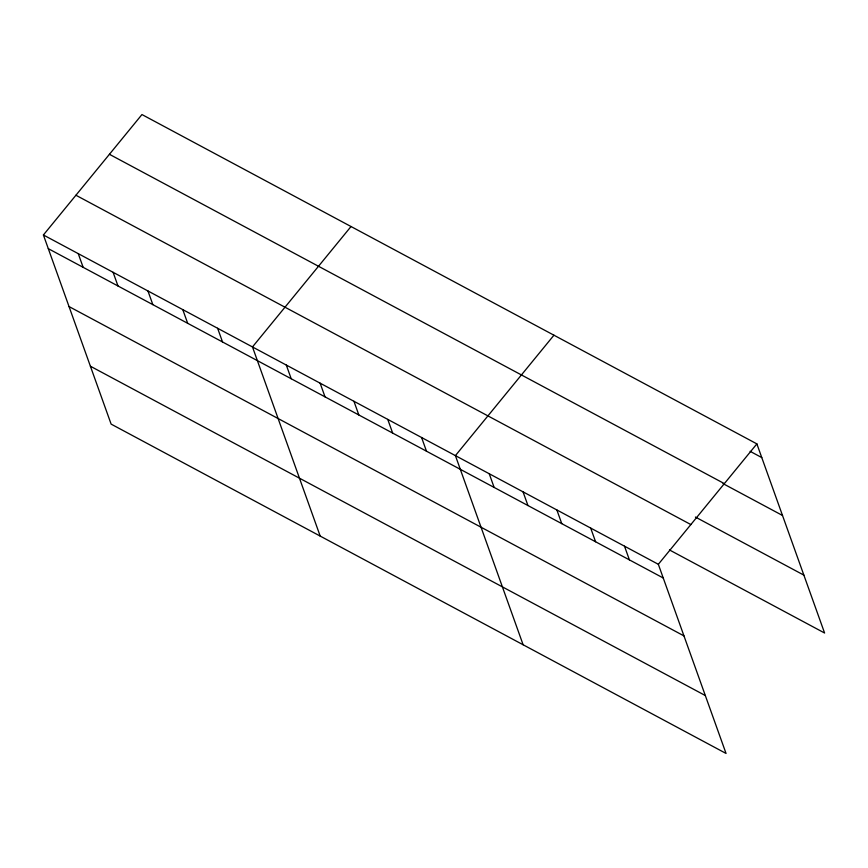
<?xml version="1.0" encoding="UTF-8"?>
<svg xmlns="http://www.w3.org/2000/svg" width="868" height="868" viewBox="0 0 868 868"><rect width="100%" height="100%" fill="white"/><g stroke="black" fill="none" stroke-linecap="round" stroke-linejoin="round"><path stroke-width="1.3" d="M43.4 234.978L658.335 564.298L726.049 753.446L111.126 424.116L43.4 234.978L141.951 114.554L756.874 443.884L824.6 633.022L669.488 549.954M351.019 226.526L252.479 346.94L320.194 536.088M553.947 335.2L455.407 455.624L523.122 644.772M658.335 564.298L756.874 443.884M750.115 451.327L761.779 457.577M109.422 154.298L724.357 483.617M723.033 483.617L782.513 515.473M695.409 517.046L803.866 575.126M75.917 195.235L690.852 524.565M48.304 248.66L663.228 577.99M69.039 306.567L683.962 635.897M90.391 366.22L705.326 695.55M624.504 546.189L629.409 559.882M590.685 528.08L595.589 541.762M556.865 509.961L561.77 523.654M523.046 491.852L527.95 505.545M489.226 473.733L494.131 487.425M421.588 437.515L426.481 451.197M387.757 419.396L392.661 433.089M353.938 401.287L358.842 414.98M320.118 383.168L325.023 396.86M286.299 365.059L291.203 378.752M217.629 328.278L222.533 341.97M182.779 309.616L187.683 323.308M147.94 290.954L152.844 304.646M113.09 272.302L117.994 285.984M78.25 253.64L83.144 267.322"/></g></svg>
